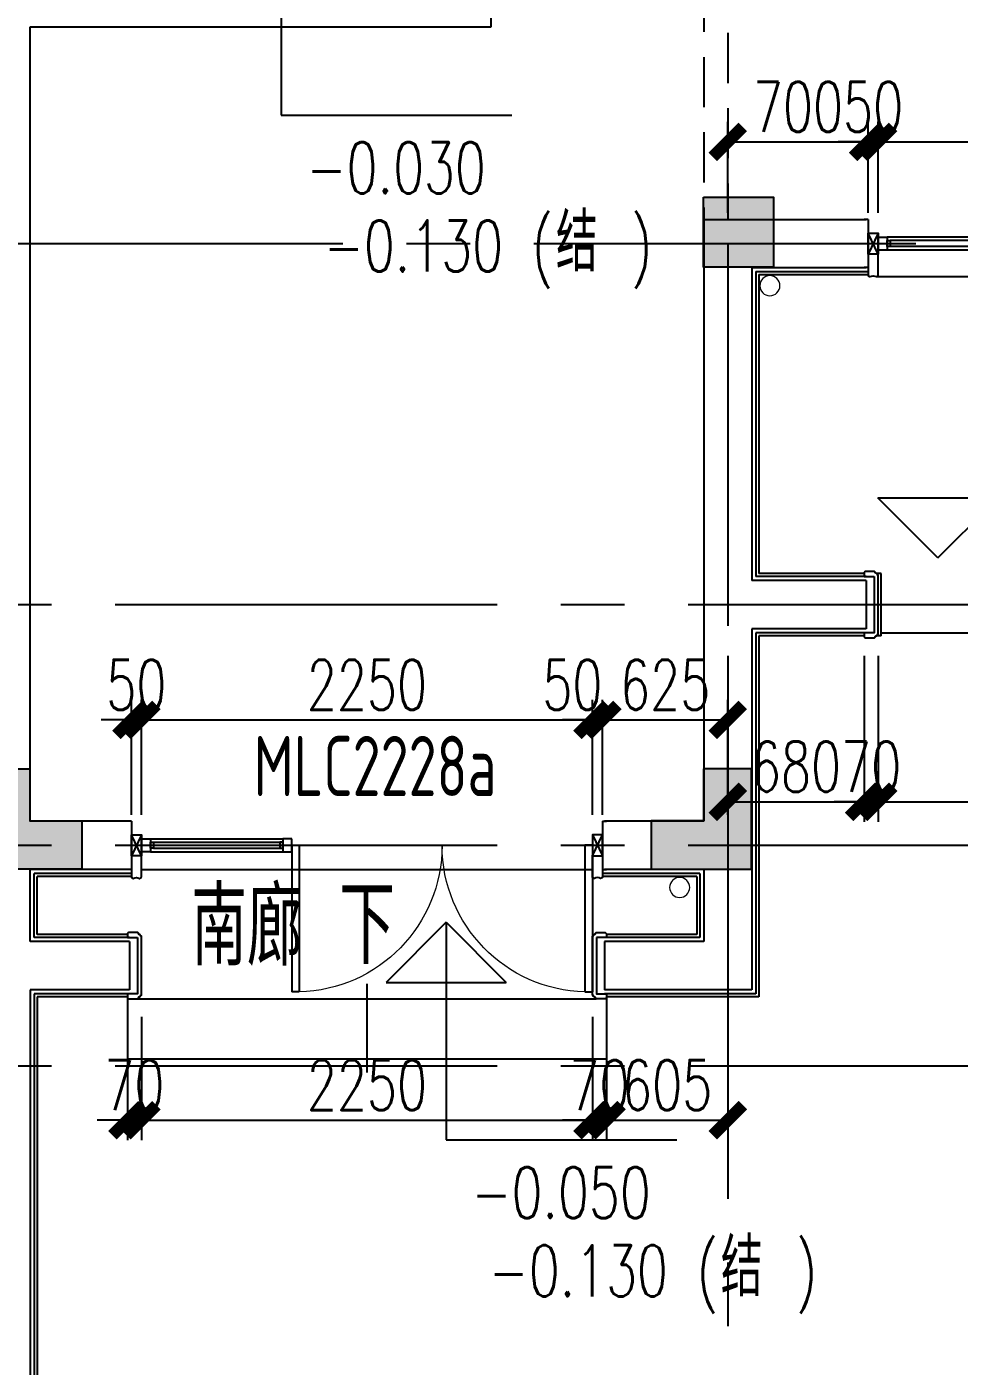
# Model space of a CAD drawing. Extents: x 296441 to 853063, y 459050 to 1117990.
# Drawn here: x 649002 to 653653, y 723716 to 730393 of the extents above; entities that cross this region are included whole.
import ezdxf

# ---------------------------------------------------------------- set-up
doc = ezdxf.new("R2010")
doc.units = 0
doc.header["$LTSCALE"] = 1000
doc.linetypes.add('14-GRID$0$CENTER2', pattern=[28.575, 19.05, -3.175, 3.175, -3.175])
doc.linetypes.add('DZ-3-PLAN-FL01$0$DASHED2', pattern=[0.375, 0.25, -0.125])
for name, color, linetype in [('0-COL', 50, 'Continuous'), ('0-COL-H1', 170, 'Continuous'), ('14-GRID$0$G-GRID', 9, '14-GRID$0$CENTER2'), ('14-PLAN-BS01-P$0$A-OVLK', 140, 'Continuous'), ('14-PLAN-BS01-P$0$A-WALL-FNSH', 6, 'Continuous'), ('20-PLAN-FL01-P$0$A-WALL', 1, 'Continuous'), ('DIM_ELEV', 3, 'Continuous'), ('DZ-3-PLAN-FL01$0$A-WALL', 1, 'Continuous'), ('DZ-3-TEXT-FL01$0$A-ROOM-IDEN', 4, 'Continuous'), ('DZ-PLAN-MAIN-FL01$0$A-WIND-IDEN', 33, 'Continuous'), ('DZ-TEXT-FL01$0$A-ROOM-IDEN', 4, 'Continuous'), ('E2-E3-FL01$0$A-WALL', 1, 'Continuous'), ('E2-E3-FL01$0$E1-FL01$0$A-ANNO-ARRW', 2, 'Continuous'), ('E2-E3-FL01$0$E1-FL01$0$A-DOOR', 4, 'Continuous'), ('E2-E3-FL01$0$E1-FL01$0$A-FLOR', 23, 'Continuous'), ('E2-E3-FL01$0$E1-FL01$0$A-OVLK', 140, 'Continuous'), ('E2-E3-FL01$0$E1-FL01$0$A-SECT-WIND', 155, 'Continuous'), ('E2-E3-FL01$0$E1-FL01$0$A-SECT-WOOD', 17, 'Continuous'), ('E2-E3-FL01$0$E1-FL01$0$A-WALL', 1, 'Continuous'), ('E2-E3-FL01$0$E1-FL01$0$A-WALL-FNSH', 6, 'Continuous'), ('E2-E3-FL01$0$E1-FL01$0$G-XREF', 2, 'Continuous'), ('E2-E3-FL01$0$menchuangtao1$0$A-DETL-STONE', 42, 'Continuous'), ('E2-E3-FL01$0$menchuangtao1$0$A-WALL', 1, 'Continuous'), ('E2-E3-FL01$0$menchuangtao1$0$A_CUR_FRAME', 112, 'Continuous'), ('E2-E3-FL01$0$menchuangtao2$0$A-DETL-STONE', 42, 'Continuous'), ('E2-E3-FL01$0$menchuangtao2$0$A-WALL', 1, 'Continuous'), ('PUB_TEXT', 7, 'Continuous'), ('WALL', 242, 'Continuous'), ('ZT1_Dim---标注---PM、LM、DY、JD', 252, 'Continuous')]:
    doc.layers.add(name, color=color, linetype=linetype)
doc.layers.add('E2-E3-FL01$0$E1-FL01$0$P-SEWG-EQPM', color=4, linetype='Continuous', lineweight=0)
doc.styles.add('_TCH_DIM', font='SIMPLEX', dxfattribs={"bigfont": 'GBCBIG'})
doc.styles.get("Standard").update_dxf_attribs({"font": 'gbenor.shx', "bigfont": 'gbcbig.shx'})
doc.styles.add('ZT-DIMSTYLE', font='ROMANS.shx', dxfattribs={"width": 0.7, "bigfont": 'CHINESE.shx'})
doc.dimstyles.new('ZT-DIM100', dxfattribs={"dimscale": 100, "dimtxt": 2.5, "dimasz": 1.5, "dimexe": 1, "dimexo": 1, "dimgap": 0.5, "dimtad": 1, "dimdec": 0, "dimdsep": 46, "dimtxsty": 'ZT-DIMSTYLE', "dimblk": 'ARCHTICK', "dimcen": 2.5, "dimclrd": 175, "dimclre": 175, "dimclrt": 7, "dimazin": 2, "dimtfac": 1, "dimtix": 1, "dimtmove": 2, "dimatfit": 3, "dimfxl": 0, "dimarcsym": 0})

# ---------------------------------------------------------------- blocks, each defined once
blk = doc.blocks.new('tt13')
at = {"layer": 'DIM_ELEV'}
for p, q in [((860655.5, 247314.1), (860655.5, 246228.6)), ((860655.5, 246228.6), (861805.5, 246228.6)), ((863930.8, 244021), (863630.8, 244321)), ((863630.8, 244321), (865126.8, 244321)), ((863930.8, 244021), (864230.8, 244321)), ((861478.1, 242204.8), (861178.1, 241904.8)), ((861478.1, 242204.8), (861778.1, 241904.8)), ((861478.1, 242204.8), (861478.1, 241119.3)), ((861178.1, 241904.8), (861778.1, 241904.8)), ((861478.1, 241119.3), (862628.1, 241119.3))]:
    blk.add_line(p, q, dxfattribs=at)
at = {"layer": 'DZ-3-TEXT-FL01$0$A-ROOM-IDEN'}
blk.add_text('南廊', height=385.82, dxfattribs=at).set_placement((860206.3, 241989))
at = {"layer": 'DZ-PLAN-MAIN-FL01$0$A-WIND-IDEN', "color": 2, "width": 0.8}
blk.add_text('MLC2228a', height=300, dxfattribs=at).set_placement((860517.7, 242833.7))
at = {"layer": 'PUB_TEXT', "style": '_TCH_DIM', "width": 0.705882}
for s, p in [('-0.030', (860781.2, 245838.6)), ('(', (861905.5, 245448.6)), (')', (862399, 245448.6)), ('-0.130', (860867, 245448.6)), ('-0.050', (861603.8, 240729.3)), ('(', (862728.1, 240339.3)), (')', (863221.6, 240339.3)), ('-0.130', (861689.5, 240339.3))]:
    blk.add_text(s, height=255, dxfattribs=at).set_placement(p)
at = {"layer": 'PUB_TEXT', "style": '_TCH_DIM'}
for p in [(862025.5, 245448.6), (862848.1, 240339.3)]:
    blk.add_text('结', height=289.4, dxfattribs=at).set_placement(p)
blk = doc.blocks.new('E2-E3-FL01$0$menchuangtao1')
at = {"layer": 'E2-E3-FL01$0$menchuangtao1$0$A-DETL-STONE'}
blk.add_lwpolyline([(-10, -52.5), (-10, -159.2, -0.471625), (-15, -162.1, -0.528396), (-19.5, -164.7, 0.241692), (-50.5, -164.7, -0.528396), (-55, -162.1, -0.471625), (-60, -159.2), (-60, -52.5)], format="xyb", close=True, dxfattribs=at)
at = {"layer": 'E2-E3-FL01$0$menchuangtao1$0$A-WALL'}
for p, q in [((-10, 120), (-10, -120)), ((-10, 120), (10, 120)), ((-10, -120), (10, -120))]:
    blk.add_line(p, q, dxfattribs=at)
at = {"layer": 'E2-E3-FL01$0$menchuangtao1$0$A_CUR_FRAME'}
for p, q in [((-60, -52.5), (-10, 52.5)), ((-60, 52.5), (-10, -52.5))]:
    blk.add_line(p, q, dxfattribs=at)
blk.add_lwpolyline([(-10, -52.5), (-10, 52.5), (-60, 52.5), (-60, -52.5)], close=True, dxfattribs=at)
blk = doc.blocks.new('E2-E3-FL01$0$menchuangtao2')
at = {"layer": 'E2-E3-FL01$0$menchuangtao2$0$A-DETL-STONE'}
blk.add_lwpolyline([(40, 140), (40, -140), (40, -140), (-10, -140), (-10, -159), (-4, -165), (42, -165), (45, -162), (45, -159), (48, -159), (48, -156, 0.414214), (57, -147), (60, -147), (60, -147), (60, 147), (57, 147, 0.414214), (48, 156), (48, 159), (45, 159), (45, 162), (42, 165), (-4, 165), (-10, 159), (-10, 140)], format="xyb", close=True, dxfattribs=at)
at = {"layer": 'E2-E3-FL01$0$menchuangtao2$0$A-WALL'}
blk.add_line((0, 120), (0, -120), dxfattribs=at)
blk.add_line((0, 120), (0, -120), dxfattribs=at)
blk = doc.blocks.new('E2-E3-FL01$0$E1-FL01$0$B-PLAN-FL01$0$$DorLib2D$00000002')
for p, q in [((-0.5, 0), (-0.5, 0.4875)), ((-0.475, 0.4875), (-0.5, 0.4875)), ((-0.475, 0), (-0.475, 0.4875)), ((0.475, 0), (0.475, 0.4875)), ((0.475, 0.4875), (0.5, 0.4875)), ((0.5, 0), (0.5, 0.4875)), ((-0.5, 0), (-0.475, 0)), ((0.5, 0), (0.475, 0))]:
    blk.add_line(p, q)
at = {"lineweight": 13}
for centre, start, end in [((-0.4875, 0), 0, 88.5307), ((0.4875, 0), 91.4693, 180)]:
    blk.add_arc(centre, 0.4875, start, end, dxfattribs=at)
blk = doc.blocks.new('E2-E3-FL01$0$E1-FL01$0$750----DDDD')
at = {"layer": 'E2-E3-FL01$0$E1-FL01$0$A-SECT-WIND'}
for p, q in [((45, 32.5), (705, 32.5)), ((60, 15), (690, 15)), ((45, -32.5), (705, -32.5)), ((60, -15), (690, -15))]:
    blk.add_line(p, q, dxfattribs=at)
at = {"layer": 'E2-E3-FL01$0$E1-FL01$0$A-SECT-WOOD'}
for points in [[(0, 32.5), (45, 32.5), (45, -32.5), (0, -32.5)], [(60, 15), (60, -15), (45, -15), (45, 15)], [(690, 15), (690, -15), (705, -15), (705, 15)], [(750, 32.5), (705, 32.5), (705, -32.5), (750, -32.5)]]:
    blk.add_lwpolyline(points, close=True, dxfattribs=at)
blk = doc.blocks.new('9.6N一层')
at = {"layer": 'DZ-3-PLAN-FL01$0$A-WALL', "color": 33, "linetype": 'DZ-3-PLAN-FL01$0$DASHED2'}
for p, q in [((701381.5, 211323.4), (701381.5, 208143.4)), ((701501.5, 211203.4), (701501.5, 208143.4))]:
    blk.add_line(p, q, dxfattribs=at)
at = {"layer": 'E2-E3-FL01$0$A-WALL'}
blk.add_line((704356.5, 205143.4), (704861.5, 205143.4), dxfattribs=at)
blk.add_lwpolyline([(704861.5, 205143.4), (704861.5, 209103.4)], dxfattribs=at)
at = {"layer": 'E2-E3-FL01$0$E1-FL01$0$A-ANNO-ARRW'}
blk.add_lwpolyline([(703181.5, 204333.3, 0, 0, 0), (703181.5, 204190.9, 80, 0, 0), (703181.5, 203890.9, 0, 0, 0)], format="xyseb", dxfattribs=at)
blk.add_lwpolyline([(703181.5, 204333.3), (703181.5, 203890.9)], dxfattribs=at)
at = {"layer": 'E2-E3-FL01$0$E1-FL01$0$A-FLOR'}
for p, q in [((700640.5, 207858.4), (696122.5, 207858.4)), ((704306.5, 204903.4), (702056.5, 204903.4))]:
    blk.add_line(p, q, dxfattribs=at)
at = {"layer": 'E2-E3-FL01$0$E1-FL01$0$A-OVLK'}
for p, q in [((701226.5, 207868.4), (700681.5, 207868.4)), ((701226.5, 207868.4), (701226.5, 206378.4)), ((700616.5, 206378.4), (700639.4, 206378.4)), ((700616.5, 206068.4), (700616.5, 206378.4)), ((700701.5, 206378.4), (701226.5, 206378.4)), ((700616.5, 206083.4), (696146.5, 206083.4)), ((700616.5, 206068.4), (700639.4, 206068.4)), ((700701.5, 206068.4), (701226.5, 206068.4)), ((701226.5, 206068.4), (701226.5, 204268.4)), ((701536.5, 204868.4), (701536.5, 204578.4)), ((701536.5, 204868.4), (702006.5, 204868.4)), ((704356.5, 204868.4), (704826.5, 204868.4)), ((704826.5, 204578.4), (704826.5, 204868.4)), ((701536.5, 204578.4), (701986.5, 204578.4)), ((704376.5, 204578.4), (704826.5, 204578.4)), ((701226.5, 204268.4), (701986.5, 204268.4)), ((701986.5, 204264.4), (701986.5, 203958.4)), ((704324.5, 204258.4), (702038.5, 204258.4)), ((704376.5, 204268.4), (704826.5, 204268.4)), ((704376.5, 204264.4), (704376.5, 203958.4)), ((704826.5, 204268.4), (704826.5, 203923.4)), ((704376.5, 203958.4), (701986.5, 203958.4))]:
    blk.add_line(p, q, dxfattribs=at)
at = {"layer": 'E2-E3-FL01$0$E1-FL01$0$A-WALL'}
for p, q in [((704861.5, 205143.4), (704861.5, 209103.4)), ((701501.5, 208143.4), (700691.5, 208143.4)), ((701501.5, 208143.4), (701501.5, 205143.4)), ((701261.5, 207903.4), (700691.5, 207903.4)), ((701261.5, 207903.4), (701261.5, 206343.4)), ((700691.5, 206343.4), (701261.5, 206343.4)), ((700691.5, 206103.4), (701261.5, 206103.4)), ((701261.5, 206103.4), (701261.5, 204303.4)), ((701501.5, 205143.4), (701996.5, 205143.4)), ((704366.5, 205143.4), (704861.5, 205143.4)), ((701501.5, 204903.4), (701501.5, 204543.4)), ((701501.5, 204903.4), (701996.5, 204903.4)), ((704366.5, 204903.4), (704861.5, 204903.4)), ((704861.5, 204543.4), (704861.5, 204903.4)), ((701501.5, 204543.4), (701996.5, 204543.4)), ((704366.5, 204543.4), (704861.5, 204543.4)), ((701261.5, 204303.4), (701996.5, 204303.4)), ((704366.5, 204303.4), (704861.5, 204303.4)), ((704861.5, 204303.4), (704861.5, 203923.4))]:
    blk.add_line(p, q, dxfattribs=at)
at = {"layer": 'E2-E3-FL01$0$E1-FL01$0$A-WALL-FNSH'}
for p, q in [((701241.5, 207883.4), (700681.5, 207883.4)), ((701241.5, 207883.4), (701241.5, 206363.4)), ((700691.5, 206363.4), (701241.5, 206363.4)), ((700691.5, 206083.4), (701241.5, 206083.4)), ((701241.5, 206083.4), (701241.5, 204283.4)), ((701521.5, 204883.4), (701521.5, 204563.4)), ((701521.5, 204883.4), (702006.5, 204883.4)), ((704356.5, 204883.4), (704841.5, 204883.4)), ((704841.5, 204563.4), (704841.5, 204883.4)), ((701521.5, 204563.4), (701996.5, 204563.4)), ((704366.5, 204563.4), (704841.5, 204563.4)), ((701241.5, 204283.4), (701996.5, 204283.4)), ((704366.5, 204283.4), (704841.5, 204283.4)), ((704841.5, 204283.4), (704841.5, 203923.4))]:
    blk.add_line(p, q, dxfattribs=at)
at = {"layer": 'E2-E3-FL01$0$E1-FL01$0$P-SEWG-EQPM'}
for centre in [(701171.5, 207813.4), (701621.5, 204813.4)]:
    blk.add_circle(centre, 50, dxfattribs=at)
at = {"layer": 'WALL'}
for p, q in [((702561.5, 209103.4), (702561.5, 209343.4)), ((704581.5, 209103.4), (702561.5, 209103.4)), ((704861.5, 209103.4), (704581.5, 209103.4))]:
    blk.add_line(p, q, dxfattribs=at)
blk.add_blockref('E2-E3-FL01$0$E1-FL01$0$750----DDDD', (699881.5, 208023.4))
at = {"extrusion": (0, 0, -1), "zscale": -1}
blk.add_blockref('E2-E3-FL01$0$E1-FL01$0$750----DDDD', (-704306.5, 205023.4), dxfattribs=at)
at = {"layer": 'E2-E3-FL01$0$E1-FL01$0$A-DOOR', "xscale": 1500, "yscale": 1500, "zscale": 1500, "rotation": 180}
blk.add_blockref('E2-E3-FL01$0$E1-FL01$0$B-PLAN-FL01$0$$DorLib2D$00000002', (702806.5, 205023.4), dxfattribs=at)
at = {"layer": 'E2-E3-FL01$0$E1-FL01$0$G-XREF'}
for name, p in [('E2-E3-FL01$0$menchuangtao1', (700691.5, 208023.4)), ('E2-E3-FL01$0$menchuangtao1', (704366.5, 205023.4)), ('E2-E3-FL01$0$menchuangtao2', (701996.5, 204423.4))]:
    blk.add_blockref(name, p, dxfattribs=at)
at = {"layer": 'E2-E3-FL01$0$E1-FL01$0$G-XREF', "extrusion": (0, 0, -1), "zscale": -1}
for name, p in [('E2-E3-FL01$0$menchuangtao2', (-700691.5, 206223.4)), ('E2-E3-FL01$0$menchuangtao1', (-701996.5, 205023.4)), ('E2-E3-FL01$0$menchuangtao2', (-704366.5, 204423.4))]:
    blk.add_blockref(name, p, dxfattribs=at)
blk = doc.blocks.new('_ArchTick')
at = {"color": 0, "linetype": 'ByBlock', "const_width": 0.4}
blk.add_lwpolyline([(-0.5, -0.5), (0.5, 0.5)], dxfattribs=at)
blk = doc.blocks.new('*D954')
at = {"layer": 'Defpoints', "color": 0, "ltscale": 1000, "transparency": 16777216}
for p in [(653248.5, 727357.6), (657748.5, 727357.6), (657748.5, 726529.8)]:
    blk.add_point(p, dxfattribs=at)
at = {"layer": 'ZT1_Dim---标注---PM、LM、DY、JD', "color": 175, "linetype": 'ByBlock', "lineweight": -2, "ltscale": 1000, "transparency": 16777216}
for p, q in [((653248.5, 727257.6), (653248.5, 726429.8)), ((657748.5, 727257.6), (657748.5, 726429.8)), ((653248.5, 726529.8), (657748.5, 726529.8))]:
    blk.add_line(p, q, dxfattribs=at)
at = {"layer": 'ZT1_Dim---标注---PM、LM、DY、JD', "color": 175, "lineweight": -2, "ltscale": 1000, "transparency": 16777216, "xscale": 150, "yscale": 150, "zscale": 150, "rotation": 180}
blk.add_blockref('_ArchTick', (653248.5, 726529.8), dxfattribs=at)
at = {"layer": 'ZT1_Dim---标注---PM、LM、DY、JD', "color": 175, "lineweight": -2, "ltscale": 1000, "transparency": 16777216, "xscale": 150, "yscale": 150, "zscale": 150}
blk.add_blockref('_ArchTick', (657748.5, 726529.8), dxfattribs=at)
at = {"layer": 'ZT1_Dim---标注---PM、LM、DY、JD', "color": 7, "ltscale": 1000, "transparency": 16777216, "insert": (655498.5, 726704.8), "char_height": 250, "attachment_point": 5, "style": 'ZT-DIMSTYLE'}
blk.add_mtext('4500', dxfattribs=at)
blk = doc.blocks.new('*D955')
at = {"layer": 'Defpoints', "color": 0, "ltscale": 1000, "transparency": 16777216}
for p in [(653178.5, 727357.6), (653248.5, 727357.6), (653248.5, 726529.8)]:
    blk.add_point(p, dxfattribs=at)
at = {"layer": 'ZT1_Dim---标注---PM、LM、DY、JD', "color": 175, "linetype": 'ByBlock', "lineweight": -2, "ltscale": 1000, "transparency": 16777216}
for p, q in [((653178.5, 727257.6), (653178.5, 726429.8)), ((653248.5, 727257.6), (653248.5, 726429.8)), ((653178.5, 726529.8), (653028.5, 726529.8)), ((653178.5, 726529.8), (653248.5, 726529.8)), ((653248.5, 726529.8), (653398.5, 726529.8))]:
    blk.add_line(p, q, dxfattribs=at)
at = {"layer": 'ZT1_Dim---标注---PM、LM、DY、JD', "color": 175, "lineweight": -2, "ltscale": 1000, "transparency": 16777216, "xscale": 150, "yscale": 150, "zscale": 150}
blk.add_blockref('_ArchTick', (653178.5, 726529.8), dxfattribs=at)
at = {"layer": 'ZT1_Dim---标注---PM、LM、DY、JD', "color": 175, "lineweight": -2, "ltscale": 1000, "transparency": 16777216, "xscale": 150, "yscale": 150, "zscale": 150, "rotation": 180}
blk.add_blockref('_ArchTick', (653248.5, 726529.8), dxfattribs=at)
at = {"layer": 'ZT1_Dim---标注---PM、LM、DY、JD', "color": 7, "ltscale": 1000, "transparency": 16777216, "insert": (653213.5, 726704.8), "char_height": 250, "attachment_point": 5, "style": 'ZT-DIMSTYLE'}
blk.add_mtext('70', dxfattribs=at)
blk = doc.blocks.new('*D947')
at = {"layer": 'Defpoints', "color": 0, "ltscale": 1000, "transparency": 16777216}
for p in [(652498.5, 727357.6), (653178.5, 727357.6), (653178.5, 726529.8)]:
    blk.add_point(p, dxfattribs=at)
at = {"layer": 'ZT1_Dim---标注---PM、LM、DY、JD', "color": 175, "linetype": 'ByBlock', "lineweight": -2, "ltscale": 1000, "transparency": 16777216}
for p, q in [((652498.5, 727257.6), (652498.5, 726429.8)), ((653178.5, 727257.6), (653178.5, 726429.8)), ((652498.5, 726529.8), (653178.5, 726529.8))]:
    blk.add_line(p, q, dxfattribs=at)
at = {"layer": 'ZT1_Dim---标注---PM、LM、DY、JD', "color": 175, "lineweight": -2, "ltscale": 1000, "transparency": 16777216, "xscale": 150, "yscale": 150, "zscale": 150, "rotation": 180}
blk.add_blockref('_ArchTick', (652498.5, 726529.8), dxfattribs=at)
at = {"layer": 'ZT1_Dim---标注---PM、LM、DY、JD', "color": 175, "lineweight": -2, "ltscale": 1000, "transparency": 16777216, "xscale": 150, "yscale": 150, "zscale": 150}
blk.add_blockref('_ArchTick', (653178.5, 726529.8), dxfattribs=at)
at = {"layer": 'ZT1_Dim---标注---PM、LM、DY、JD', "color": 7, "ltscale": 1000, "transparency": 16777216, "insert": (652838.5, 726704.8), "char_height": 250, "attachment_point": 5, "style": 'ZT-DIMSTYLE'}
blk.add_mtext('680', dxfattribs=at)
blk = doc.blocks.new('*D950')
at = {"layer": 'Defpoints', "color": 0, "ltscale": 1000, "transparency": 16777216}
for p in [(657748.5, 729819.1), (653248.5, 729365.1), (657748.5, 729365.1)]:
    blk.add_point(p, dxfattribs=at)
at = {"layer": 'ZT1_Dim---标注---PM、LM、DY、JD', "color": 175, "linetype": 'ByBlock', "lineweight": -2, "ltscale": 1000, "transparency": 16777216}
for p, q in [((653248.5, 729465.1), (653248.5, 729919.1)), ((657748.5, 729465.1), (657748.5, 729919.1)), ((653248.5, 729819.1), (657748.5, 729819.1))]:
    blk.add_line(p, q, dxfattribs=at)
at = {"layer": 'ZT1_Dim---标注---PM、LM、DY、JD', "color": 175, "lineweight": -2, "ltscale": 1000, "transparency": 16777216, "xscale": 150, "yscale": 150, "zscale": 150, "rotation": 180}
blk.add_blockref('_ArchTick', (653248.5, 729819.1), dxfattribs=at)
at = {"layer": 'ZT1_Dim---标注---PM、LM、DY、JD', "color": 175, "lineweight": -2, "ltscale": 1000, "transparency": 16777216, "xscale": 150, "yscale": 150, "zscale": 150}
blk.add_blockref('_ArchTick', (657748.5, 729819.1), dxfattribs=at)
at = {"layer": 'ZT1_Dim---标注---PM、LM、DY、JD', "color": 7, "ltscale": 1000, "transparency": 16777216, "insert": (655498.5, 729994.1), "char_height": 250, "attachment_point": 5, "style": 'ZT-DIMSTYLE'}
blk.add_mtext('4500', dxfattribs=at)
blk = doc.blocks.new('*D951')
at = {"layer": 'Defpoints', "color": 0, "ltscale": 1000, "transparency": 16777216}
for p in [(653248.5, 729819.1), (653198.5, 729365.1), (653248.5, 729365.1)]:
    blk.add_point(p, dxfattribs=at)
at = {"layer": 'ZT1_Dim---标注---PM、LM、DY、JD', "color": 175, "linetype": 'ByBlock', "lineweight": -2, "ltscale": 1000, "transparency": 16777216}
for p, q in [((653198.5, 729465.1), (653198.5, 729919.1)), ((653248.5, 729465.1), (653248.5, 729919.1)), ((653198.5, 729819.1), (653048.5, 729819.1)), ((653198.5, 729819.1), (653248.5, 729819.1)), ((653248.5, 729819.1), (653398.5, 729819.1))]:
    blk.add_line(p, q, dxfattribs=at)
at = {"layer": 'ZT1_Dim---标注---PM、LM、DY、JD', "color": 175, "lineweight": -2, "ltscale": 1000, "transparency": 16777216, "xscale": 150, "yscale": 150, "zscale": 150}
blk.add_blockref('_ArchTick', (653198.5, 729819.1), dxfattribs=at)
at = {"layer": 'ZT1_Dim---标注---PM、LM、DY、JD', "color": 175, "lineweight": -2, "ltscale": 1000, "transparency": 16777216, "xscale": 150, "yscale": 150, "zscale": 150, "rotation": 180}
blk.add_blockref('_ArchTick', (653248.5, 729819.1), dxfattribs=at)
at = {"layer": 'ZT1_Dim---标注---PM、LM、DY、JD', "color": 7, "ltscale": 1000, "transparency": 16777216, "insert": (653223.5, 729994.1), "char_height": 250, "attachment_point": 5, "style": 'ZT-DIMSTYLE'}
blk.add_mtext('50', dxfattribs=at)
blk = doc.blocks.new('*D956')
at = {"layer": 'Defpoints', "color": 0, "ltscale": 1000, "transparency": 16777216}
for p in [(653198.5, 729819.1), (652498.5, 729365.1), (653198.5, 729365.1)]:
    blk.add_point(p, dxfattribs=at)
at = {"layer": 'ZT1_Dim---标注---PM、LM、DY、JD', "color": 175, "linetype": 'ByBlock', "lineweight": -2, "ltscale": 1000, "transparency": 16777216}
for p, q in [((652498.5, 729465.1), (652498.5, 729919.1)), ((653198.5, 729465.1), (653198.5, 729919.1)), ((652498.5, 729819.1), (653198.5, 729819.1))]:
    blk.add_line(p, q, dxfattribs=at)
at = {"layer": 'ZT1_Dim---标注---PM、LM、DY、JD', "color": 175, "lineweight": -2, "ltscale": 1000, "transparency": 16777216, "xscale": 150, "yscale": 150, "zscale": 150, "rotation": 180}
blk.add_blockref('_ArchTick', (652498.5, 729819.1), dxfattribs=at)
at = {"layer": 'ZT1_Dim---标注---PM、LM、DY、JD', "color": 175, "lineweight": -2, "ltscale": 1000, "transparency": 16777216, "xscale": 150, "yscale": 150, "zscale": 150}
blk.add_blockref('_ArchTick', (653198.5, 729819.1), dxfattribs=at)
at = {"layer": 'ZT1_Dim---标注---PM、LM、DY、JD', "color": 7, "ltscale": 1000, "transparency": 16777216, "insert": (652848.5, 729994.1), "char_height": 250, "attachment_point": 5, "style": 'ZT-DIMSTYLE'}
blk.add_mtext('700', dxfattribs=at)
blk = doc.blocks.new('*D981')
at = {"layer": 'Defpoints', "color": 0, "ltscale": 1000, "transparency": 16777216}
for p in [(651893.5, 725557.6), (652498.5, 725557.6), (652498.5, 724942.2)]:
    blk.add_point(p, dxfattribs=at)
at = {"layer": 'ZT1_Dim---标注---PM、LM、DY、JD', "color": 175, "linetype": 'ByBlock', "lineweight": -2, "ltscale": 1000, "transparency": 16777216}
for p, q in [((651893.5, 725457.6), (651893.5, 724842.2)), ((652498.5, 725457.6), (652498.5, 724842.2)), ((651893.5, 724942.2), (652498.5, 724942.2))]:
    blk.add_line(p, q, dxfattribs=at)
at = {"layer": 'ZT1_Dim---标注---PM、LM、DY、JD', "color": 175, "lineweight": -2, "ltscale": 1000, "transparency": 16777216, "xscale": 150, "yscale": 150, "zscale": 150, "rotation": 180}
blk.add_blockref('_ArchTick', (651893.5, 724942.2), dxfattribs=at)
at = {"layer": 'ZT1_Dim---标注---PM、LM、DY、JD', "color": 175, "lineweight": -2, "ltscale": 1000, "transparency": 16777216, "xscale": 150, "yscale": 150, "zscale": 150}
blk.add_blockref('_ArchTick', (652498.5, 724942.2), dxfattribs=at)
at = {"layer": 'ZT1_Dim---标注---PM、LM、DY、JD', "color": 7, "ltscale": 1000, "transparency": 16777216, "insert": (652196, 725117.2), "char_height": 250, "attachment_point": 5, "style": 'ZT-DIMSTYLE'}
blk.add_mtext('605', dxfattribs=at)
blk = doc.blocks.new('*D982')
at = {"layer": 'Defpoints', "color": 0, "ltscale": 1000, "transparency": 16777216}
for p in [(651823.5, 725557.6), (651893.5, 725557.6), (651893.5, 724942.2)]:
    blk.add_point(p, dxfattribs=at)
at = {"layer": 'ZT1_Dim---标注---PM、LM、DY、JD', "color": 175, "linetype": 'ByBlock', "lineweight": -2, "ltscale": 1000, "transparency": 16777216}
for p, q in [((651823.5, 725457.6), (651823.5, 724842.2)), ((651893.5, 725457.6), (651893.5, 724842.2)), ((651823.5, 724942.2), (651673.5, 724942.2)), ((651823.5, 724942.2), (651893.5, 724942.2)), ((651893.5, 724942.2), (652043.5, 724942.2))]:
    blk.add_line(p, q, dxfattribs=at)
at = {"layer": 'ZT1_Dim---标注---PM、LM、DY、JD', "color": 175, "lineweight": -2, "ltscale": 1000, "transparency": 16777216, "xscale": 150, "yscale": 150, "zscale": 150}
blk.add_blockref('_ArchTick', (651823.5, 724942.2), dxfattribs=at)
at = {"layer": 'ZT1_Dim---标注---PM、LM、DY、JD', "color": 175, "lineweight": -2, "ltscale": 1000, "transparency": 16777216, "xscale": 150, "yscale": 150, "zscale": 150, "rotation": 180}
blk.add_blockref('_ArchTick', (651893.5, 724942.2), dxfattribs=at)
at = {"layer": 'ZT1_Dim---标注---PM、LM、DY、JD', "color": 7, "ltscale": 1000, "transparency": 16777216, "insert": (651858.5, 725117.2), "char_height": 250, "attachment_point": 5, "style": 'ZT-DIMSTYLE'}
blk.add_mtext('70', dxfattribs=at)
blk = doc.blocks.new('*D976')
at = {"layer": 'Defpoints', "color": 0, "ltscale": 1000, "transparency": 16777216}
for p in [(649573.5, 725557.6), (651823.5, 725557.6), (651823.5, 724942.2)]:
    blk.add_point(p, dxfattribs=at)
at = {"layer": 'ZT1_Dim---标注---PM、LM、DY、JD', "color": 175, "linetype": 'ByBlock', "lineweight": -2, "ltscale": 1000, "transparency": 16777216}
for p, q in [((649573.5, 725457.6), (649573.5, 724842.2)), ((651823.5, 725457.6), (651823.5, 724842.2)), ((649573.5, 724942.2), (651823.5, 724942.2))]:
    blk.add_line(p, q, dxfattribs=at)
at = {"layer": 'ZT1_Dim---标注---PM、LM、DY、JD', "color": 175, "lineweight": -2, "ltscale": 1000, "transparency": 16777216, "xscale": 150, "yscale": 150, "zscale": 150, "rotation": 180}
blk.add_blockref('_ArchTick', (649573.5, 724942.2), dxfattribs=at)
at = {"layer": 'ZT1_Dim---标注---PM、LM、DY、JD', "color": 175, "lineweight": -2, "ltscale": 1000, "transparency": 16777216, "xscale": 150, "yscale": 150, "zscale": 150}
blk.add_blockref('_ArchTick', (651823.5, 724942.2), dxfattribs=at)
at = {"layer": 'ZT1_Dim---标注---PM、LM、DY、JD', "color": 7, "ltscale": 1000, "transparency": 16777216, "insert": (650698.5, 725117.2), "char_height": 250, "attachment_point": 5, "style": 'ZT-DIMSTYLE'}
blk.add_mtext('2250', dxfattribs=at)
blk = doc.blocks.new('*D977')
at = {"layer": 'Defpoints', "color": 0, "ltscale": 1000, "transparency": 16777216}
for p in [(649503.5, 725557.6), (649573.5, 725557.6), (649573.5, 724942.2)]:
    blk.add_point(p, dxfattribs=at)
at = {"layer": 'ZT1_Dim---标注---PM、LM、DY、JD', "color": 175, "linetype": 'ByBlock', "lineweight": -2, "ltscale": 1000, "transparency": 16777216}
for p, q in [((649503.5, 725457.6), (649503.5, 724842.2)), ((649573.5, 725457.6), (649573.5, 724842.2)), ((649503.5, 724942.2), (649353.5, 724942.2)), ((649503.5, 724942.2), (649573.5, 724942.2)), ((649573.5, 724942.2), (649723.5, 724942.2))]:
    blk.add_line(p, q, dxfattribs=at)
at = {"layer": 'ZT1_Dim---标注---PM、LM、DY、JD', "color": 175, "lineweight": -2, "ltscale": 1000, "transparency": 16777216, "xscale": 150, "yscale": 150, "zscale": 150}
blk.add_blockref('_ArchTick', (649503.5, 724942.2), dxfattribs=at)
at = {"layer": 'ZT1_Dim---标注---PM、LM、DY、JD', "color": 175, "lineweight": -2, "ltscale": 1000, "transparency": 16777216, "xscale": 150, "yscale": 150, "zscale": 150, "rotation": 180}
blk.add_blockref('_ArchTick', (649573.5, 724942.2), dxfattribs=at)
at = {"layer": 'ZT1_Dim---标注---PM、LM、DY、JD', "color": 7, "ltscale": 1000, "transparency": 16777216, "insert": (649538.5, 725117.2), "char_height": 250, "attachment_point": 5, "style": 'ZT-DIMSTYLE'}
blk.add_mtext('70', dxfattribs=at)
blk = doc.blocks.new('*D978')
at = {"layer": 'Defpoints', "color": 0, "ltscale": 1000, "transparency": 16777216}
for p in [(652498.5, 726937.7), (651873.5, 726365.1), (652498.5, 726365.1)]:
    blk.add_point(p, dxfattribs=at)
at = {"layer": 'ZT1_Dim---标注---PM、LM、DY、JD', "color": 175, "linetype": 'ByBlock', "lineweight": -2, "ltscale": 1000, "transparency": 16777216}
for p, q in [((651873.5, 726465.1), (651873.5, 727037.7)), ((652498.5, 726465.1), (652498.5, 727037.7)), ((651873.5, 726937.7), (652498.5, 726937.7))]:
    blk.add_line(p, q, dxfattribs=at)
at = {"layer": 'ZT1_Dim---标注---PM、LM、DY、JD', "color": 175, "lineweight": -2, "ltscale": 1000, "transparency": 16777216, "xscale": 150, "yscale": 150, "zscale": 150, "rotation": 180}
blk.add_blockref('_ArchTick', (651873.5, 726937.7), dxfattribs=at)
at = {"layer": 'ZT1_Dim---标注---PM、LM、DY、JD', "color": 175, "lineweight": -2, "ltscale": 1000, "transparency": 16777216, "xscale": 150, "yscale": 150, "zscale": 150}
blk.add_blockref('_ArchTick', (652498.5, 726937.7), dxfattribs=at)
at = {"layer": 'ZT1_Dim---标注---PM、LM、DY、JD', "color": 7, "ltscale": 1000, "transparency": 16777216, "insert": (652186, 727112.7), "char_height": 250, "attachment_point": 5, "style": 'ZT-DIMSTYLE'}
blk.add_mtext('625', dxfattribs=at)
blk = doc.blocks.new('*D979')
at = {"layer": 'Defpoints', "color": 0, "ltscale": 1000, "transparency": 16777216}
for p in [(651873.5, 726937.7), (651823.5, 726365.1), (651873.5, 726365.1)]:
    blk.add_point(p, dxfattribs=at)
at = {"layer": 'ZT1_Dim---标注---PM、LM、DY、JD', "color": 175, "linetype": 'ByBlock', "lineweight": -2, "ltscale": 1000, "transparency": 16777216}
for p, q in [((651823.5, 726465.1), (651823.5, 727037.7)), ((651873.5, 726465.1), (651873.5, 727037.7)), ((651823.5, 726937.7), (651673.5, 726937.7)), ((651823.5, 726937.7), (651873.5, 726937.7)), ((651873.5, 726937.7), (652023.5, 726937.7))]:
    blk.add_line(p, q, dxfattribs=at)
at = {"layer": 'ZT1_Dim---标注---PM、LM、DY、JD', "color": 175, "lineweight": -2, "ltscale": 1000, "transparency": 16777216, "xscale": 150, "yscale": 150, "zscale": 150}
blk.add_blockref('_ArchTick', (651823.5, 726937.7), dxfattribs=at)
at = {"layer": 'ZT1_Dim---标注---PM、LM、DY、JD', "color": 175, "lineweight": -2, "ltscale": 1000, "transparency": 16777216, "xscale": 150, "yscale": 150, "zscale": 150, "rotation": 180}
blk.add_blockref('_ArchTick', (651873.5, 726937.7), dxfattribs=at)
at = {"layer": 'ZT1_Dim---标注---PM、LM、DY、JD', "color": 7, "ltscale": 1000, "transparency": 16777216, "insert": (651723.5, 727112.7), "char_height": 250, "attachment_point": 5, "style": 'ZT-DIMSTYLE'}
blk.add_mtext('50', dxfattribs=at)
blk = doc.blocks.new('*D980')
at = {"layer": 'Defpoints', "color": 0, "ltscale": 1000, "transparency": 16777216}
for p in [(651823.5, 726937.7), (649573.5, 726365.1), (651823.5, 726365.1)]:
    blk.add_point(p, dxfattribs=at)
at = {"layer": 'ZT1_Dim---标注---PM、LM、DY、JD', "color": 175, "linetype": 'ByBlock', "lineweight": -2, "ltscale": 1000, "transparency": 16777216}
for p, q in [((649573.5, 726465.1), (649573.5, 727037.7)), ((651823.5, 726465.1), (651823.5, 727037.7)), ((649573.5, 726937.7), (651823.5, 726937.7))]:
    blk.add_line(p, q, dxfattribs=at)
at = {"layer": 'ZT1_Dim---标注---PM、LM、DY、JD', "color": 175, "lineweight": -2, "ltscale": 1000, "transparency": 16777216, "xscale": 150, "yscale": 150, "zscale": 150, "rotation": 180}
blk.add_blockref('_ArchTick', (649573.5, 726937.7), dxfattribs=at)
at = {"layer": 'ZT1_Dim---标注---PM、LM、DY、JD', "color": 175, "lineweight": -2, "ltscale": 1000, "transparency": 16777216, "xscale": 150, "yscale": 150, "zscale": 150}
blk.add_blockref('_ArchTick', (651823.5, 726937.7), dxfattribs=at)
at = {"layer": 'ZT1_Dim---标注---PM、LM、DY、JD', "color": 7, "ltscale": 1000, "transparency": 16777216, "insert": (650698.5, 727112.7), "char_height": 250, "attachment_point": 5, "style": 'ZT-DIMSTYLE'}
blk.add_mtext('2250', dxfattribs=at)
blk = doc.blocks.new('*D975')
at = {"layer": 'Defpoints', "color": 0, "ltscale": 1000, "transparency": 16777216}
for p in [(649573.5, 726937.7), (649523.5, 726365.1), (649573.5, 726365.1)]:
    blk.add_point(p, dxfattribs=at)
at = {"layer": 'ZT1_Dim---标注---PM、LM、DY、JD', "color": 175, "linetype": 'ByBlock', "lineweight": -2, "ltscale": 1000, "transparency": 16777216}
for p, q in [((649523.5, 726465.1), (649523.5, 727037.7)), ((649573.5, 726465.1), (649573.5, 727037.7)), ((649523.5, 726937.7), (649373.5, 726937.7)), ((649523.5, 726937.7), (649573.5, 726937.7)), ((649573.5, 726937.7), (649723.5, 726937.7))]:
    blk.add_line(p, q, dxfattribs=at)
at = {"layer": 'ZT1_Dim---标注---PM、LM、DY、JD', "color": 175, "lineweight": -2, "ltscale": 1000, "transparency": 16777216, "xscale": 150, "yscale": 150, "zscale": 150}
blk.add_blockref('_ArchTick', (649523.5, 726937.7), dxfattribs=at)
at = {"layer": 'ZT1_Dim---标注---PM、LM、DY、JD', "color": 175, "lineweight": -2, "ltscale": 1000, "transparency": 16777216, "xscale": 150, "yscale": 150, "zscale": 150, "rotation": 180}
blk.add_blockref('_ArchTick', (649573.5, 726937.7), dxfattribs=at)
at = {"layer": 'ZT1_Dim---标注---PM、LM、DY、JD', "color": 7, "ltscale": 1000, "transparency": 16777216, "insert": (649548.5, 727112.7), "char_height": 250, "attachment_point": 5, "style": 'ZT-DIMSTYLE'}
blk.add_mtext('50', dxfattribs=at)
blk = doc.blocks.new('A$C38AD7E8D')
at = {"layer": '0-COL', "color": 6, "elevation": 0}
blk.add_lwpolyline([(43680, -10569.9), (44030, -10569.9), (44030, -10919.9), (43680, -10919.9)], close=True, dxfattribs=at)
at = {"layer": '0-COL', "color": 6}
for points in [[(40320, -13419.9), (40320, -13679.9), (40580, -13679.9), (40580, -13919.9), (40080, -13919.9), (40080, -13419.9)], [(43680, -13419.9), (43680, -13679.9), (43420, -13679.9), (43420, -13919.9), (43920, -13919.9), (43920, -13419.9)]]:
    blk.add_lwpolyline(points, close=True, dxfattribs=at)
at = {"layer": '0-COL-H1', "color": 254}
for points in [[(44030, -10919.9, 0), (44030, -10569.9, 0), (43680, -10919.9, 0), (43680, -10569.9, 0)], [(40320, -13419.9), (40080, -13419.9), (40320, -13679.9), (40080, -13919.9)], [(43680, -13419.9), (43920, -13419.9), (43680, -13679.9), (43920, -13919.9)], [(40320, -13679.9), (40080, -13919.9), (40580, -13679.9), (40580, -13919.9)], [(43680, -13679.9), (43920, -13919.9), (43420, -13679.9), (43420, -13919.9)]]:
    blk.add_solid(points, dxfattribs=at)

msp = doc.modelspace()

# ---------------------------------------------------------------- linework, layer by layer
at = {"layer": '14-GRID$0$G-GRID', "color": 8, "ltscale": 0.1}
for p, q in [((620098.5, 729312.6), (674432.5, 729312.6)), ((652498.5, 729312.6), (652498.5, 716237.9)), ((595151, 727512.6), (674432.5, 727512.6)), ((595151, 726312.6), (674432.5, 726312.6)), ((595151, 725212.6), (674432.5, 725212.6))]:
    msp.add_line(p, q, dxfattribs=at)
at = {"layer": '14-PLAN-BS01-P$0$A-OVLK'}
msp.add_line((649053.5, 725212.6), (649053.5, 719467.6), dxfattribs=at)
at = {"layer": '14-PLAN-BS01-P$0$A-WALL-FNSH'}
msp.add_line((649038.5, 725212.6), (649038.5, 719452.6), dxfattribs=at)
at = {"layer": '20-PLAN-FL01-P$0$A-WALL', "color": 1}
msp.add_line((649018.5, 725212.6), (649018.5, 719432.6), dxfattribs=at)

# ---------------------------------------------------------------- block references
for name, p in [('tt13', (-210384.3, 483724.4)), ('A$C38AD7E8D', (608697, 740114.1, -13.6))]:
    msp.add_blockref(name, p)
at = {"layer": 'DIM_ELEV', "xscale": -1}
msp.add_blockref('9.6N一层', (1353880, 521289.2), dxfattribs=at)

# ---------------------------------------------------------------- texts
at = {"layer": 'DZ-TEXT-FL01$0$A-ROOM-IDEN'}
msp.add_text('下', height=385.8, dxfattribs=at).set_placement((650560.3, 725720.6, -0.2))

# ---------------------------------------------------------------- dimensions: what is measured, and where the dimension line sits
at = {"layer": 'ZT1_Dim---标注---PM、LM、DY、JD', "ltscale": 1000}
for base, p1, p2, picture, middle in [((653198.5, 729819.1), (652498.5, 729365.1), (653198.5, 729365.1), '*D956', (652848.5, 729994.1)), ((653248.5, 729819.1), (653198.5, 729365.1), (653248.5, 729365.1), '*D951', (653223.5, 729994.1)), ((657748.5, 729819.1), (653248.5, 729365.1), (657748.5, 729365.1), '*D950', (655498.5, 729994.1)), ((653178.5, 726529.8), (652498.5, 727357.6), (653178.5, 727357.6), '*D947', (652838.5, 726704.8)), ((653248.5, 726529.8), (653178.5, 727357.6), (653248.5, 727357.6), '*D955', (653213.5, 726704.8)), ((657748.5, 726529.8), (653248.5, 727357.6), (657748.5, 727357.6), '*D954', (655498.5, 726704.8)), ((649573.5, 726937.7), (649523.5, 726365.1), (649573.5, 726365.1), '*D975', (649548.5, 727112.7)), ((651823.5, 726937.7), (649573.5, 726365.1), (651823.5, 726365.1), '*D980', (650698.5, 727112.7)), ((652498.5, 726937.7), (651873.5, 726365.1), (652498.5, 726365.1), '*D978', (652186, 727112.7)), ((649573.5, 724942.2), (649503.5, 725557.6), (649573.5, 725557.6), '*D977', (649538.5, 725117.2)), ((651823.5, 724942.2), (649573.5, 725557.6), (651823.5, 725557.6), '*D976', (650698.5, 725117.2)), ((651893.5, 724942.2), (651823.5, 725557.6), (651893.5, 725557.6), '*D982', (651858.5, 725117.2)), ((652498.5, 724942.2), (651893.5, 725557.6), (652498.5, 725557.6), '*D981', (652196, 725117.2))]:
    dim = msp.add_linear_dim(base=base, p1=p1, p2=p2, dimstyle='ZT-DIM100', dxfattribs=at)
    dim.commit()
    dim.dimension.update_dxf_attribs({"geometry": picture, "text_midpoint": middle})
dim = msp.add_linear_dim(base=(651873.5, 726937.7), p1=(651823.5, 726365.1), p2=(651873.5, 726365.1), dimstyle='ZT-DIM100', dxfattribs=at)
dim.commit()
dim.dimension.update_dxf_attribs({"geometry": '*D979', "text_midpoint": (651723.5, 727112.7), "dimtype": 160})

doc.saveas('drawing.dxf')
